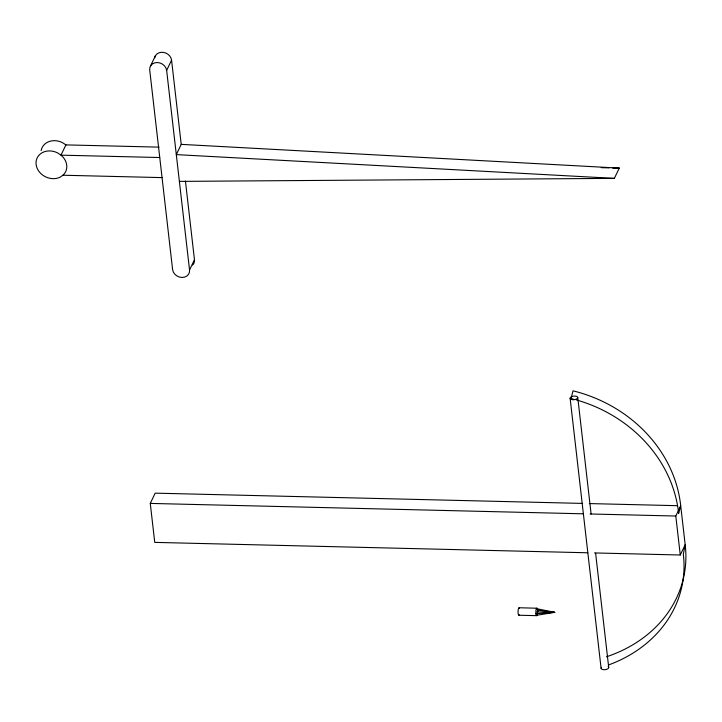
<?xml version="1.0" encoding="UTF-8"?>
<svg xmlns="http://www.w3.org/2000/svg" width="722" height="722" viewBox="0 0 722 722"><rect width="100%" height="100%" fill="white"/><g stroke="black" fill="none" stroke-linecap="round" stroke-linejoin="round"><path stroke-width="1.08" d="M537.376 614.621A3.745 0.939 -88.6 0 1 535.977 614.133A3.745 0.939 -88.6 0 1 536.41 608.637L554.722 612.346L537.159 615.198L537.646 610.117L537.015 608.222L519.091 607.753M150.411 66.189L155.32 55.928M166.647 70.404A8.745 7.4 25.6 0 0 157.306 62.534A8.745 7.4 25.6 0 0 149.716 69.998L172.603 269.577A8.745 7.4 25.6 0 0 181.953 277.456A8.745 7.4 25.6 0 0 189.543 269.983L166.647 70.404L171.565 60.143A8.745 7.4 25.6 0 0 163.334 52.363A8.745 7.4 25.6 0 0 154.689 57.76M181.222 144.364L176.312 154.616L614.35 178.37L619.268 168.109L181.222 144.364L171.565 60.143M189.543 269.983L194.462 259.73L185.437 181.105M587.789 552.781L154.743 542.384L150.275 503.414L155.185 493.153L582.6 503.414M594.558 552.944L680.268 555.001L675.792 516.031L680.711 505.77A138.119 123.218 15 0 0 573.042 390.837L570.994 398.49A138.119 123.218 15 0 1 573.16 399.04M680.268 555.001L685.178 544.74L680.711 505.77L678.662 513.423A138.119 123.218 15 0 0 576.391 399.925M537.159 615.198L535.923 613.718L554.722 612.346L537.646 610.117C534.984 607.96 537.89 607.599 537.646 610.117A3.745 0.939 -88.6 0 1 537.719 612.003M536.41 608.637L536.888 608.177M613.637 168.154L619.268 168.109L612.518 167.946M179.381 181.393L614.35 178.37M159.057 147.135L65.901 144.896L60.982 155.158L159.752 157.531M601.264 167.675L609.142 167.865M62.868 175.229L162.053 177.612M589.36 503.577L677.326 505.689M150.275 503.414L583.322 513.811M590.091 513.974L675.792 516.031M536.789 611.922L554.722 612.346M518.883 615.234L536.681 615.658M66.036 144.987L62.606 142.712A15.821 13.384 25.6 0 0 41.127 150.591M577.753 397.515A3.836 1.805 -6.5 0 1 572.131 399.663A3.836 1.805 -6.5 0 1 571.941 396.54A3.836 1.805 -6.5 0 1 577.753 397.515L591.119 514.019M595.614 553.232L608.718 667.489M570.127 398.3L601.092 668.274M194.462 259.73A8.745 7.4 25.6 0 1 192.603 265.091M606.453 656.803A138.119 114.951 11 0 0 685.178 544.74L683.319 554.279A138.119 114.951 11 0 1 608.592 664.944M608.159 666.641A3.836 1.805 -6.5 0 1 605.018 669.691A3.836 1.805 -6.5 0 1 601.552 667.318M519.362 614.774A3.745 0.939 -88.6 0 1 518.053 611.408A3.745 0.939 -88.6 0 1 519.542 608.294M63.365 174.859L60.449 176.989A15.821 13.384 25.6 0 1 36.1 164.426A15.821 13.384 25.6 0 1 57.697 152.965L61.117 155.248A15.821 13.384 25.6 0 1 63.365 174.859"/></g></svg>
